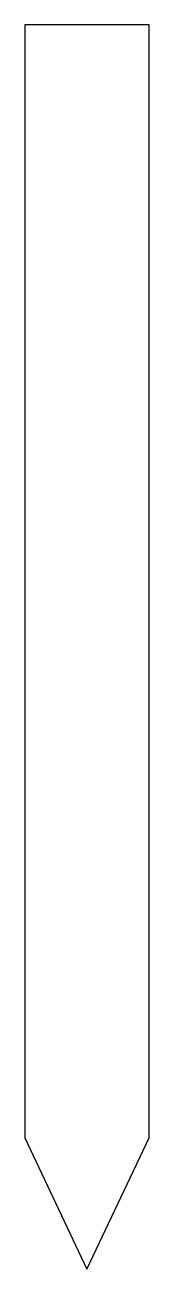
# Model space of a CAD drawing. Extents: x -1 to 1, y 1 to 21.
import ezdxf

# ---------------------------------------------------------------- set-up
doc = ezdxf.new("R2010")
doc.units = 0
doc.layers.add('MODELSKETCH_VISIBLE', color=7, linetype='CONTINUOUS')

msp = doc.modelspace()

# ---------------------------------------------------------------- linework, layer by layer
at = {"layer": 'MODELSKETCH_VISIBLE'}
for p, q in [((1, 21), (-1, 21)), ((-1, 21), (-1, 3.112)), ((1, 3.112), (1, 21)), ((-1, 3.112), (0, 1)), ((0, 1), (1, 3.112))]:
    msp.add_line(p, q, dxfattribs=at)

doc.saveas('drawing.dxf')
